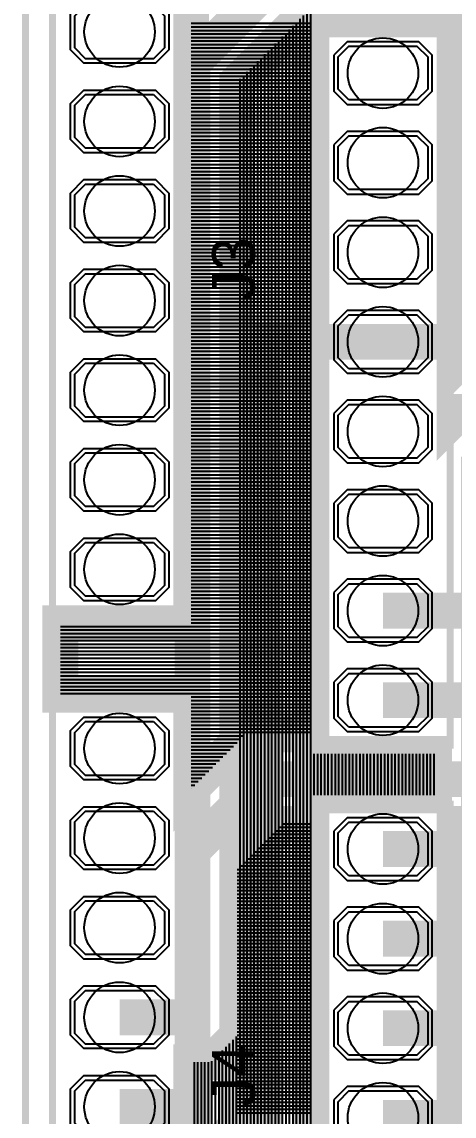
# Model space of a CAD drawing. Header units: centimetres. Extents: x -8.5 to 3.6, y -5.7 to 3.3.
# Drawn here: x -8.51 to -7.284, y -3.8 to -0.698 of the extents above; entities that cross this region are included whole.
import ezdxf

# ---------------------------------------------------------------- set-up
doc = ezdxf.new("R2010")
doc.units = ezdxf.units.CM
doc.layers.get('0').update_dxf_attribs({"linetype": 'CONTINUOUS'})

msp = doc.modelspace()

# ---------------------------------------------------------------- linework, layer by layer
for points, const_width in [([(-8.5, -5.67), (3.2, -5.67), (3.2, 2.93), (-8.5, 2.93), (-8.5, -5.67)], 0.02032), ([(-8.5, -5.67), (3.2, -5.67), (3.2, 2.93), (-8.5, 2.93), (-8.5, -5.67)], 0.02032), ([(-7.486, -3.805), (-6.1976, -3.805), (-5.9944, -3.6018), (-5.9944, 1.5126), (-5.439, 2.068)], 0.1016), ([(-7.516, 1.5), (-7.516, -0.3048), (-8.0264, -0.8152), (-8.0264, -3.52), (-8.233, -3.52)], 0.1016), ([(-7.486, -1.605), (-7.262, -1.605), (-7.262, 1.5)], 0.1016), ([(-6.121399, 1.296801), (-6.121399, -3.549197), (-6.250203, -3.678001), (-7.282801, -3.678001), (-7.282801, -3.677999), (-7.054397, -3.677999), (-6.680201, -3.303803), (-6.680201, 0.052605)], 0.1016), ([(-7.137399, 0.763805), (-7.137399, -1.826997), (-7.160995, -1.803401), (-7.266205, -1.803401), (-7.282801, -1.819997), (-7.282801, -0.690601), (-7.689199, -0.690601), (-7.689199, -2.773399), (-7.340599, -2.773399), (-7.340599, -2.890601), (-7.689199, -2.890601), (-7.689199, -4.973399), (-7.282801, -4.973399), (-7.282801, -3.931999), (-6.144997, -3.931999), (-5.867401, -3.654403), (-5.867401, -2.948203), (-5.843805, -2.971799), (-5.738595, -2.971799), (-5.664201, -2.897405), (-5.664201, 0.150597)], 0.1016), ([(-7.0104, 0.7112), (-7.0104, -3.048), (-7.2594, -3.297), (-7.486, -3.297)], 0.1016), ([(-6.8072, 0), (-6.8072, -3.2512), (-7.107, -3.551), (-7.486, -3.551)], 0.1016), ([(-7.642999, -0.252197), (-8.029801, -0.638999), (-8.029801, -0.319601)], 0.1016), ([(-6.453403, -0.330199), (-5.206999, -1.576603), (-5.206999, -1.576605), (-5.132605, -1.650999), (-5.027395, -1.650999), (-5.003799, -1.627403), (-5.003799, -1.674597), (-5.132603, -1.803401), (-7.266205, -1.803401), (-7.282801, -1.819997), (-7.282801, -0.690601), (-7.689199, -0.690601), (-7.689199, -2.717801), (-7.875803, -2.717801), (-8.029801, -2.871799), (-8.029801, -2.605601), (-8.40094, -2.605601), (-8.40094, -2.402399), (-8.029801, -2.402399), (-8.029801, -0.319601)], 0.1016), ([(-8.029801, -4.688399), (-8.029801, -3.646999), (-7.973797, -3.646999), (-7.899401, -3.572603), (-7.899401, -0.867803), (-7.389001, -0.357403)], 0.1016), ([(-8.4235, -2.377), (-8.0425, -2.377), (-8.0425, -0.345), (-8.4235, -0.345), (-8.4235, -2.377)], 0.02032), ([(-8.4235, -2.377), (-8.0425, -2.377), (-8.0425, -0.345), (-8.4235, -0.345), (-8.4235, -2.377)], 0.02032), ([(-7.6765, -2.748), (-7.2955, -2.748), (-7.2955, -0.716), (-7.6765, -0.716), (-7.6765, -2.748)], 0.02032), ([(-7.6765, -2.748), (-7.2955, -2.748), (-7.2955, -0.716), (-7.6765, -0.716), (-7.6765, -2.748)], 0.02032), ([(-8.233, -4.028), (-8.0264, -4.028), (-7.8232, -3.8248), (-7.8232, -1.605), (-7.486, -1.605)], 0.1016), ([(-7.486, -1.605), (-5.6086, -1.605), (-5.588, -1.6256)], 0.1016), ([(-7.689199, -1.605), (-7.486, -1.605)], 0.0254), ([(-7.689199, -1.605), (-7.486, -1.605)], 0.0254), ([(-7.282801, -1.605), (-7.486, -1.605)], 0.0254), ([(-7.282801, -1.605), (-7.486, -1.605)], 0.0254), ([(-7.2136, -1.9304), (-7.2136, -3.043), (-7.486, -3.043)], 0.1016), ([(-4.4704, -2.4384), (-4.5418, -2.367), (-7.486, -2.367)], 0.1016), ([(-4.064, -2.6416), (-4.0846, -2.621), (-7.486, -2.621)], 0.1016), ([(-8.4235, -4.663), (-8.0425, -4.663), (-8.0425, -2.631), (-8.4235, -2.631), (-8.4235, -4.663)], 0.02032), ([(-8.4235, -4.663), (-8.0425, -4.663), (-8.0425, -2.631), (-8.4235, -2.631), (-8.4235, -4.663)], 0.02032), ([(-5.9944, -2.8448), (-7.8232, -2.8448), (-8.0264, -3.048), (-8.0264, -3.774), (-8.233, -3.774)], 0.1016), ([(-7.6765, -4.948), (-7.2955, -4.948), (-7.2955, -2.916), (-7.6765, -2.916), (-7.6765, -4.948)], 0.02032), ([(-7.6765, -4.948), (-7.2955, -4.948), (-7.2955, -2.916), (-7.6765, -2.916), (-7.6765, -4.948)], 0.02032), ([(-3.849001, -3.036201), (-3.811803, -3.073399), (-3.610199, -3.073399), (-3.610199, -5.57094), (-8.036297, -5.57094), (-7.892661, -5.427304), (-7.892661, -5.172696), (-8.072696, -4.992661), (-8.327304, -4.992661), (-8.40094, -5.066297), (-8.40094, -4.688399), (-8.029801, -4.688399), (-8.029801, -3.900999), (-7.973797, -3.900999), (-7.899401, -3.826603), (-7.899401, -3.100603), (-7.770597, -2.971799), (-7.689199, -2.971799), (-7.689199, -4.973399), (-7.282801, -4.973399), (-7.282801, -2.971799), (-3.913403, -2.971799), (-3.849001, -3.036201)], 0.1016)]:
    msp.add_lwpolyline(points, dxfattribs=dict(const_width=const_width))
for points in [[(-8.3727, -0.77698), (-8.3727, -0.67502), (-8.33478, -0.6371), (-8.13122, -0.6371), (-8.0933, -0.67502), (-8.0933, -0.77698), (-8.13122, -0.8149), (-8.33478, -0.8149), (-8.3727, -0.77698)], [(-8.13648, -0.6498), (-8.106, -0.68028), (-8.106, -0.77172), (-8.13648, -0.8022), (-8.32952, -0.8022), (-8.36, -0.77172), (-8.36, -0.68028), (-8.32952, -0.6498), (-8.13648, -0.6498)], [(-7.6257, -0.79202), (-7.6257, -0.89398), (-7.58778, -0.9319), (-7.38422, -0.9319), (-7.3463, -0.89398), (-7.3463, -0.79202), (-7.38422, -0.7541), (-7.58778, -0.7541), (-7.6257, -0.79202)], [(-7.58252, -0.9192), (-7.613, -0.88872), (-7.613, -0.79728), (-7.58252, -0.7668), (-7.38948, -0.7668), (-7.359, -0.79728), (-7.359, -0.88872), (-7.38948, -0.9192), (-7.58252, -0.9192)], [(-8.3727, -1.03098), (-8.3727, -0.92902), (-8.33478, -0.8911), (-8.13122, -0.8911), (-8.0933, -0.92902), (-8.0933, -1.03098), (-8.13122, -1.0689), (-8.33478, -1.0689), (-8.3727, -1.03098)], [(-8.13648, -0.9038), (-8.106, -0.93428), (-8.106, -1.02572), (-8.13648, -1.0562), (-8.32952, -1.0562), (-8.36, -1.02572), (-8.36, -0.93428), (-8.32952, -0.9038), (-8.13648, -0.9038)], [(-7.6257, -1.04602), (-7.6257, -1.14798), (-7.58778, -1.1859), (-7.38422, -1.1859), (-7.3463, -1.14798), (-7.3463, -1.04602), (-7.38422, -1.0081), (-7.58778, -1.0081), (-7.6257, -1.04602)], [(-7.58252, -1.1732), (-7.613, -1.14272), (-7.613, -1.05128), (-7.58252, -1.0208), (-7.38948, -1.0208), (-7.359, -1.05128), (-7.359, -1.14272), (-7.38948, -1.1732), (-7.58252, -1.1732)], [(-8.3727, -1.28498), (-8.3727, -1.18302), (-8.33478, -1.1451), (-8.13122, -1.1451), (-8.0933, -1.18302), (-8.0933, -1.28498), (-8.13122, -1.3229), (-8.33478, -1.3229), (-8.3727, -1.28498)], [(-8.13648, -1.1578), (-8.106, -1.18828), (-8.106, -1.27972), (-8.13648, -1.3102), (-8.32952, -1.3102), (-8.36, -1.27972), (-8.36, -1.18828), (-8.32952, -1.1578), (-8.13648, -1.1578)], [(-7.6257, -1.30002), (-7.6257, -1.40198), (-7.58778, -1.4399), (-7.38422, -1.4399), (-7.3463, -1.40198), (-7.3463, -1.30002), (-7.38422, -1.2621), (-7.58778, -1.2621), (-7.6257, -1.30002)], [(-7.58252, -1.4272), (-7.613, -1.39672), (-7.613, -1.30528), (-7.58252, -1.2748), (-7.38948, -1.2748), (-7.359, -1.30528), (-7.359, -1.39672), (-7.38948, -1.4272), (-7.58252, -1.4272)], [(-8.3727, -1.53898), (-8.3727, -1.43702), (-8.33478, -1.3991), (-8.13122, -1.3991), (-8.0933, -1.43702), (-8.0933, -1.53898), (-8.13122, -1.5769), (-8.33478, -1.5769), (-8.3727, -1.53898)], [(-8.13648, -1.4118), (-8.106, -1.44228), (-8.106, -1.53372), (-8.13648, -1.5642), (-8.32952, -1.5642), (-8.36, -1.53372), (-8.36, -1.44228), (-8.32952, -1.4118), (-8.13648, -1.4118)], [(-7.6257, -1.55402), (-7.6257, -1.65598), (-7.58778, -1.6939), (-7.38422, -1.6939), (-7.3463, -1.65598), (-7.3463, -1.55402), (-7.38422, -1.5161), (-7.58778, -1.5161), (-7.6257, -1.55402)], [(-7.58252, -1.6812), (-7.613, -1.65072), (-7.613, -1.55928), (-7.58252, -1.5288), (-7.38948, -1.5288), (-7.359, -1.55928), (-7.359, -1.65072), (-7.38948, -1.6812), (-7.58252, -1.6812)], [(-8.3727, -1.79298), (-8.3727, -1.69102), (-8.33478, -1.6531), (-8.13122, -1.6531), (-8.0933, -1.69102), (-8.0933, -1.79298), (-8.13122, -1.8309), (-8.33478, -1.8309), (-8.3727, -1.79298)], [(-8.13648, -1.6658), (-8.106, -1.69628), (-8.106, -1.78772), (-8.13648, -1.8182), (-8.32952, -1.8182), (-8.36, -1.78772), (-8.36, -1.69628), (-8.32952, -1.6658), (-8.13648, -1.6658)], [(-7.6257, -1.80802), (-7.6257, -1.90998), (-7.58778, -1.9479), (-7.38422, -1.9479), (-7.3463, -1.90998), (-7.3463, -1.80802), (-7.38422, -1.7701), (-7.58778, -1.7701), (-7.6257, -1.80802)], [(-7.58252, -1.9352), (-7.613, -1.90472), (-7.613, -1.81328), (-7.58252, -1.7828), (-7.38948, -1.7828), (-7.359, -1.81328), (-7.359, -1.90472), (-7.38948, -1.9352), (-7.58252, -1.9352)], [(-8.3727, -2.04698), (-8.3727, -1.94502), (-8.33478, -1.9071), (-8.13122, -1.9071), (-8.0933, -1.94502), (-8.0933, -2.04698), (-8.13122, -2.0849), (-8.33478, -2.0849), (-8.3727, -2.04698)], [(-8.13648, -1.9198), (-8.106, -1.95028), (-8.106, -2.04172), (-8.13648, -2.0722), (-8.32952, -2.0722), (-8.36, -2.04172), (-8.36, -1.95028), (-8.32952, -1.9198), (-8.13648, -1.9198)], [(-7.6257, -2.06202), (-7.6257, -2.16398), (-7.58778, -2.2019), (-7.38422, -2.2019), (-7.3463, -2.16398), (-7.3463, -2.06202), (-7.38422, -2.0241), (-7.58778, -2.0241), (-7.6257, -2.06202)], [(-7.58252, -2.1892), (-7.613, -2.15872), (-7.613, -2.06728), (-7.58252, -2.0368), (-7.38948, -2.0368), (-7.359, -2.06728), (-7.359, -2.15872), (-7.38948, -2.1892), (-7.58252, -2.1892)], [(-8.3727, -2.30098), (-8.3727, -2.19902), (-8.33478, -2.1611), (-8.13122, -2.1611), (-8.0933, -2.19902), (-8.0933, -2.30098), (-8.13122, -2.3389), (-8.33478, -2.3389), (-8.3727, -2.30098)], [(-8.13648, -2.1738), (-8.106, -2.20428), (-8.106, -2.29572), (-8.13648, -2.3262), (-8.32952, -2.3262), (-8.36, -2.29572), (-8.36, -2.20428), (-8.32952, -2.1738), (-8.13648, -2.1738)], [(-7.6257, -2.31602), (-7.6257, -2.41798), (-7.58778, -2.4559), (-7.38422, -2.4559), (-7.3463, -2.41798), (-7.3463, -2.31602), (-7.38422, -2.2781), (-7.58778, -2.2781), (-7.6257, -2.31602)], [(-7.58252, -2.4432), (-7.613, -2.41272), (-7.613, -2.32128), (-7.58252, -2.2908), (-7.38948, -2.2908), (-7.359, -2.32128), (-7.359, -2.41272), (-7.38948, -2.4432), (-7.58252, -2.4432)], [(-7.6257, -2.57002), (-7.6257, -2.67198), (-7.58778, -2.7099), (-7.38422, -2.7099), (-7.3463, -2.67198), (-7.3463, -2.57002), (-7.38422, -2.5321), (-7.58778, -2.5321), (-7.6257, -2.57002)], [(-7.58252, -2.6972), (-7.613, -2.66672), (-7.613, -2.57528), (-7.58252, -2.5448), (-7.38948, -2.5448), (-7.359, -2.57528), (-7.359, -2.66672), (-7.38948, -2.6972), (-7.58252, -2.6972)], [(-8.3727, -2.80898), (-8.3727, -2.70702), (-8.33478, -2.6691), (-8.13122, -2.6691), (-8.0933, -2.70702), (-8.0933, -2.80898), (-8.13122, -2.8469), (-8.33478, -2.8469), (-8.3727, -2.80898)], [(-8.13648, -2.6818), (-8.106, -2.71228), (-8.106, -2.80372), (-8.13648, -2.8342), (-8.32952, -2.8342), (-8.36, -2.80372), (-8.36, -2.71228), (-8.32952, -2.6818), (-8.13648, -2.6818)], [(-8.3727, -3.06298), (-8.3727, -2.96102), (-8.33478, -2.9231), (-8.13122, -2.9231), (-8.0933, -2.96102), (-8.0933, -3.06298), (-8.13122, -3.1009), (-8.33478, -3.1009), (-8.3727, -3.06298)], [(-8.13648, -2.9358), (-8.106, -2.96628), (-8.106, -3.05772), (-8.13648, -3.0882), (-8.32952, -3.0882), (-8.36, -3.05772), (-8.36, -2.96628), (-8.32952, -2.9358), (-8.13648, -2.9358)], [(-7.6257, -2.99202), (-7.6257, -3.09398), (-7.58778, -3.1319), (-7.38422, -3.1319), (-7.3463, -3.09398), (-7.3463, -2.99202), (-7.38422, -2.9541), (-7.58778, -2.9541), (-7.6257, -2.99202)], [(-7.58252, -3.1192), (-7.613, -3.08872), (-7.613, -2.99728), (-7.58252, -2.9668), (-7.38948, -2.9668), (-7.359, -2.99728), (-7.359, -3.08872), (-7.38948, -3.1192), (-7.58252, -3.1192)], [(-8.3727, -3.31698), (-8.3727, -3.21502), (-8.33478, -3.1771), (-8.13122, -3.1771), (-8.0933, -3.21502), (-8.0933, -3.31698), (-8.13122, -3.3549), (-8.33478, -3.3549), (-8.3727, -3.31698)], [(-8.13648, -3.1898), (-8.106, -3.22028), (-8.106, -3.31172), (-8.13648, -3.3422), (-8.32952, -3.3422), (-8.36, -3.31172), (-8.36, -3.22028), (-8.32952, -3.1898), (-8.13648, -3.1898)], [(-7.6257, -3.24602), (-7.6257, -3.34798), (-7.58778, -3.3859), (-7.38422, -3.3859), (-7.3463, -3.34798), (-7.3463, -3.24602), (-7.38422, -3.2081), (-7.58778, -3.2081), (-7.6257, -3.24602)], [(-7.58252, -3.3732), (-7.613, -3.34272), (-7.613, -3.25128), (-7.58252, -3.2208), (-7.38948, -3.2208), (-7.359, -3.25128), (-7.359, -3.34272), (-7.38948, -3.3732), (-7.58252, -3.3732)], [(-8.3727, -3.57098), (-8.3727, -3.46902), (-8.33478, -3.4311), (-8.13122, -3.4311), (-8.0933, -3.46902), (-8.0933, -3.57098), (-8.13122, -3.6089), (-8.33478, -3.6089), (-8.3727, -3.57098)], [(-8.13648, -3.4438), (-8.106, -3.47428), (-8.106, -3.56572), (-8.13648, -3.5962), (-8.32952, -3.5962), (-8.36, -3.56572), (-8.36, -3.47428), (-8.32952, -3.4438), (-8.13648, -3.4438)], [(-7.6257, -3.50002), (-7.6257, -3.60198), (-7.58778, -3.6399), (-7.38422, -3.6399), (-7.3463, -3.60198), (-7.3463, -3.50002), (-7.38422, -3.4621), (-7.58778, -3.4621), (-7.6257, -3.50002)], [(-7.58252, -3.6272), (-7.613, -3.59672), (-7.613, -3.50528), (-7.58252, -3.4748), (-7.38948, -3.4748), (-7.359, -3.50528), (-7.359, -3.59672), (-7.38948, -3.6272), (-7.58252, -3.6272)], [(-8.3727, -3.82498), (-8.3727, -3.72302), (-8.33478, -3.6851), (-8.13122, -3.6851), (-8.0933, -3.72302), (-8.0933, -3.82498), (-8.13122, -3.8629), (-8.33478, -3.8629), (-8.3727, -3.82498)], [(-8.13648, -3.6978), (-8.106, -3.72828), (-8.106, -3.81972), (-8.13648, -3.8502), (-8.32952, -3.8502), (-8.36, -3.81972), (-8.36, -3.72828), (-8.32952, -3.6978), (-8.13648, -3.6978)], [(-7.6257, -3.75402), (-7.6257, -3.85598), (-7.58778, -3.8939), (-7.38422, -3.8939), (-7.3463, -3.85598), (-7.3463, -3.75402), (-7.38422, -3.7161), (-7.58778, -3.7161), (-7.6257, -3.75402)], [(-7.58252, -3.8812), (-7.613, -3.85072), (-7.613, -3.75928), (-7.58252, -3.7288), (-7.38948, -3.7288), (-7.359, -3.75928), (-7.359, -3.85072), (-7.38948, -3.8812), (-7.58252, -3.8812)]]:
    msp.add_lwpolyline(points, close=True)
for points in [[(-7.71094, -5.57094), (-7.71094, -0.679342)], [(-7.70094, -5.57094), (-7.70094, -0.669342)], [(-7.69094, -5.57094), (-7.69094, -0.659342)], [(-8.029801, -0.701799), (-7.689199, -0.701799)], [(-8.029801, -0.711799), (-7.689199, -0.711799)], [(-7.74094, -5.57094), (-7.74094, -0.709342)], [(-7.73094, -5.57094), (-7.73094, -0.699342)], [(-7.72094, -5.57094), (-7.72094, -0.689342)], [(-8.029801, -0.721799), (-7.689199, -0.721799)], [(-8.029801, -0.731799), (-7.689199, -0.731799)], [(-8.029801, -0.741799), (-7.689199, -0.741799)], [(-7.77094, -5.57094), (-7.77094, -0.739342)], [(-7.76094, -5.57094), (-7.76094, -0.729342)], [(-7.75094, -5.57094), (-7.75094, -0.719342)], [(-8.029801, -0.751799), (-7.689199, -0.751799)], [(-8.029801, -0.761799), (-7.689199, -0.761799)], [(-8.029801, -0.771799), (-7.689199, -0.771799)], [(-7.80094, -5.57094), (-7.80094, -0.769342)], [(-7.79094, -5.57094), (-7.79094, -0.759342)], [(-7.78094, -5.57094), (-7.78094, -0.749342)], [(-8.029801, -0.781799), (-7.689199, -0.781799)], [(-8.029801, -0.791799), (-7.689199, -0.791799)], [(-8.029801, -0.801799), (-7.689199, -0.801799)], [(-7.83094, -5.57094), (-7.83094, -0.799342)], [(-7.82094, -5.57094), (-7.82094, -0.789342)], [(-7.81094, -5.57094), (-7.81094, -0.779342)], [(-8.029801, -0.811799), (-7.689199, -0.811799)], [(-8.029801, -0.821799), (-7.689199, -0.821799)], [(-8.029801, -0.831799), (-7.689199, -0.831799)], [(-7.86094, -5.57094), (-7.86094, -0.829342)], [(-7.85094, -5.57094), (-7.85094, -0.819342)], [(-7.84094, -5.57094), (-7.84094, -0.809342)], [(-8.029801, -0.841799), (-7.689199, -0.841799)], [(-8.029801, -0.851799), (-7.689199, -0.851799)], [(-8.029801, -0.861799), (-7.689199, -0.861799)], [(-7.89094, -5.57094), (-7.89094, -0.859342)], [(-7.88094, -5.57094), (-7.88094, -0.849342)], [(-7.87094, -5.57094), (-7.87094, -0.839342)], [(-8.029801, -0.871799), (-7.689199, -0.871799)], [(-8.029801, -0.881799), (-7.689199, -0.881799)], [(-8.029801, -0.891799), (-7.689199, -0.891799)], [(-8.029801, -0.901799), (-7.689199, -0.901799)], [(-8.029801, -0.911799), (-7.689199, -0.911799)], [(-8.029801, -0.921799), (-7.689199, -0.921799)], [(-8.029801, -0.931799), (-7.689199, -0.931799)], [(-8.029801, -0.941799), (-7.689199, -0.941799)], [(-8.029801, -0.951799), (-7.689199, -0.951799)], [(-8.029801, -0.961799), (-7.689199, -0.961799)], [(-8.029801, -0.971799), (-7.689199, -0.971799)], [(-8.029801, -0.981799), (-7.689199, -0.981799)], [(-8.029801, -0.991799), (-7.689199, -0.991799)], [(-8.029801, -1.001799), (-7.689199, -1.001799)], [(-8.029801, -1.011799), (-7.689199, -1.011799)], [(-8.029801, -1.021799), (-7.689199, -1.021799)], [(-8.029801, -1.031799), (-7.689199, -1.031799)], [(-8.029801, -1.041799), (-7.689199, -1.041799)], [(-8.029801, -1.051799), (-7.689199, -1.051799)], [(-8.029801, -1.061799), (-7.689199, -1.061799)], [(-8.029801, -1.071799), (-7.689199, -1.071799)], [(-8.029801, -1.081799), (-7.689199, -1.081799)], [(-8.029801, -1.091799), (-7.689199, -1.091799)], [(-8.029801, -1.101799), (-7.689199, -1.101799)], [(-8.029801, -1.111799), (-7.689199, -1.111799)], [(-8.029801, -1.121799), (-7.689199, -1.121799)], [(-8.029801, -1.131799), (-7.689199, -1.131799)], [(-8.029801, -1.141799), (-7.689199, -1.141799)], [(-8.029801, -1.151799), (-7.689199, -1.151799)], [(-8.029801, -1.161799), (-7.689199, -1.161799)], [(-8.029801, -1.171799), (-7.689199, -1.171799)], [(-8.029801, -1.181799), (-7.689199, -1.181799)], [(-8.029801, -1.191799), (-7.689199, -1.191799)], [(-8.029801, -1.201799), (-7.689199, -1.201799)], [(-8.029801, -1.211799), (-7.689199, -1.211799)], [(-8.029801, -1.221799), (-7.689199, -1.221799)], [(-8.029801, -1.231799), (-7.689199, -1.231799)], [(-8.029801, -1.241799), (-7.689199, -1.241799)], [(-8.029801, -1.251799), (-7.689199, -1.251799)], [(-8.029801, -1.261799), (-7.689199, -1.261799)], [(-8.029801, -1.271799), (-7.689199, -1.271799)], [(-8.029801, -1.281799), (-7.689199, -1.281799)], [(-8.029801, -1.291799), (-7.689199, -1.291799)], [(-8.029801, -1.301799), (-7.689199, -1.301799)], [(-8.029801, -1.311799), (-7.689199, -1.311799)], [(-8.029801, -1.321799), (-7.689199, -1.321799)], [(-8.029801, -1.331799), (-7.689199, -1.331799)], [(-8.029801, -1.341799), (-7.689199, -1.341799)], [(-8.029801, -1.351799), (-7.689199, -1.351799)], [(-8.029801, -1.361799), (-7.689199, -1.361799)], [(-8.029801, -1.371799), (-7.689199, -1.371799)], [(-8.029801, -1.381799), (-7.689199, -1.381799)], [(-8.029801, -1.391799), (-7.689199, -1.391799)], [(-8.029801, -1.401799), (-7.689199, -1.401799)], [(-8.029801, -1.411799), (-7.689199, -1.411799)], [(-8.029801, -1.421799), (-7.689199, -1.421799)], [(-8.029801, -1.431799), (-7.689199, -1.431799)], [(-8.029801, -1.441799), (-7.689199, -1.441799)], [(-8.029801, -1.451799), (-7.689199, -1.451799)], [(-8.029801, -1.461799), (-7.689199, -1.461799)], [(-8.029801, -1.471799), (-7.689199, -1.471799)], [(-8.029801, -1.481799), (-7.689199, -1.481799)], [(-8.029801, -1.491799), (-7.689199, -1.491799)], [(-8.029801, -1.501799), (-7.689199, -1.501799)], [(-8.029801, -1.511799), (-7.689199, -1.511799)], [(-8.029801, -1.521799), (-7.689199, -1.521799)], [(-8.029801, -1.531799), (-7.689199, -1.531799)], [(-8.029801, -1.541799), (-7.689199, -1.541799)], [(-8.029801, -1.551799), (-7.689199, -1.551799)], [(-8.029801, -1.561799), (-7.689199, -1.561799)], [(-8.029801, -1.571799), (-7.689199, -1.571799)], [(-8.029801, -1.581799), (-7.689199, -1.581799)], [(-8.029801, -1.591799), (-7.689199, -1.591799)], [(-8.029801, -1.601799), (-7.689199, -1.601799)], [(-8.029801, -1.611799), (-7.689199, -1.611799)], [(-8.029801, -1.621799), (-7.689199, -1.621799)], [(-8.029801, -1.631799), (-7.689199, -1.631799)], [(-8.029801, -1.641799), (-7.689199, -1.641799)], [(-8.029801, -1.651799), (-7.689199, -1.651799)], [(-8.029801, -1.661799), (-7.689199, -1.661799)], [(-8.029801, -1.671799), (-7.689199, -1.671799)], [(-8.029801, -1.681799), (-7.689199, -1.681799)], [(-8.029801, -1.691799), (-7.689199, -1.691799)], [(-8.029801, -1.701799), (-7.689199, -1.701799)], [(-8.029801, -1.711799), (-7.689199, -1.711799)], [(-8.029801, -1.721799), (-7.689199, -1.721799)], [(-8.029801, -1.731799), (-7.689199, -1.731799)], [(-8.029801, -1.741799), (-7.689199, -1.741799)], [(-8.029801, -1.751799), (-7.689199, -1.751799)], [(-8.029801, -1.761799), (-7.689199, -1.761799)], [(-8.029801, -1.771799), (-7.689199, -1.771799)], [(-8.029801, -1.781799), (-7.689199, -1.781799)], [(-8.029801, -1.791799), (-7.689199, -1.791799)], [(-8.029801, -1.801799), (-7.689199, -1.801799)], [(-8.029801, -1.811799), (-7.689199, -1.811799)], [(-8.029801, -1.821799), (-7.689199, -1.821799)], [(-8.029801, -1.831799), (-7.689199, -1.831799)], [(-8.029801, -1.841799), (-7.689199, -1.841799)], [(-8.029801, -1.851799), (-7.689199, -1.851799)], [(-8.029801, -1.861799), (-7.689199, -1.861799)], [(-8.029801, -1.871799), (-7.689199, -1.871799)], [(-8.029801, -1.881799), (-7.689199, -1.881799)], [(-8.029801, -1.891799), (-7.689199, -1.891799)], [(-8.029801, -1.901799), (-7.689199, -1.901799)], [(-8.029801, -1.911799), (-7.689199, -1.911799)], [(-8.029801, -1.921799), (-7.689199, -1.921799)], [(-8.029801, -1.931799), (-7.689199, -1.931799)], [(-8.029801, -1.941799), (-7.689199, -1.941799)], [(-8.029801, -1.951799), (-7.689199, -1.951799)], [(-8.029801, -1.961799), (-7.689199, -1.961799)], [(-8.029801, -1.971799), (-7.689199, -1.971799)], [(-8.029801, -1.981799), (-7.689199, -1.981799)], [(-8.029801, -1.991799), (-7.689199, -1.991799)], [(-8.029801, -2.001799), (-7.689199, -2.001799)], [(-8.029801, -2.011799), (-7.689199, -2.011799)], [(-8.029801, -2.021799), (-7.689199, -2.021799)], [(-8.029801, -2.031799), (-7.689199, -2.031799)], [(-8.029801, -2.041799), (-7.689199, -2.041799)], [(-8.029801, -2.051799), (-7.689199, -2.051799)], [(-8.029801, -2.061799), (-7.689199, -2.061799)], [(-8.029801, -2.071799), (-7.689199, -2.071799)], [(-8.029801, -2.081799), (-7.689199, -2.081799)], [(-8.029801, -2.091799), (-7.689199, -2.091799)], [(-8.029801, -2.101799), (-7.689199, -2.101799)], [(-8.029801, -2.111799), (-7.689199, -2.111799)], [(-8.029801, -2.121799), (-7.689199, -2.121799)], [(-8.029801, -2.131799), (-7.689199, -2.131799)], [(-8.029801, -2.141799), (-7.689199, -2.141799)], [(-8.029801, -2.151799), (-7.689199, -2.151799)], [(-8.029801, -2.161799), (-7.689199, -2.161799)], [(-8.029801, -2.171799), (-7.689199, -2.171799)], [(-8.029801, -2.181799), (-7.689199, -2.181799)], [(-8.029801, -2.191799), (-7.689199, -2.191799)], [(-8.029801, -2.201799), (-7.689199, -2.201799)], [(-8.029801, -2.211799), (-7.689199, -2.211799)], [(-8.029801, -2.221799), (-7.689199, -2.221799)], [(-8.029801, -2.231799), (-7.689199, -2.231799)], [(-8.029801, -2.241799), (-7.689199, -2.241799)], [(-8.029801, -2.251799), (-7.689199, -2.251799)], [(-8.029801, -2.261799), (-7.689199, -2.261799)], [(-8.029801, -2.271799), (-7.689199, -2.271799)], [(-8.029801, -2.281799), (-7.689199, -2.281799)], [(-8.029801, -2.291799), (-7.689199, -2.291799)], [(-8.029801, -2.301799), (-7.689199, -2.301799)], [(-8.029801, -2.311799), (-7.689199, -2.311799)], [(-8.029801, -2.321799), (-7.689199, -2.321799)], [(-8.029801, -2.331799), (-7.689199, -2.331799)], [(-8.029801, -2.341799), (-7.689199, -2.341799)], [(-8.029801, -2.351799), (-7.689199, -2.351799)], [(-8.029801, -2.361799), (-7.689199, -2.361799)], [(-8.029801, -2.371799), (-7.689199, -2.371799)], [(-8.029801, -2.381799), (-7.689199, -2.381799)], [(-8.40094, -2.411799), (-7.689199, -2.411799)], [(-8.029801, -2.391799), (-7.689199, -2.391799)], [(-8.029801, -2.401799), (-7.689199, -2.401799)], [(-8.40094, -2.421799), (-7.689199, -2.421799)], [(-8.40094, -2.431799), (-7.689199, -2.431799)], [(-8.40094, -2.441799), (-7.689199, -2.441799)], [(-8.40094, -2.451799), (-7.689199, -2.451799)], [(-8.40094, -2.461799), (-7.689199, -2.461799)], [(-8.40094, -2.471799), (-7.689199, -2.471799)], [(-8.40094, -2.481799), (-7.689199, -2.481799)], [(-8.40094, -2.491799), (-7.689199, -2.491799)], [(-8.40094, -2.501799), (-7.689199, -2.501799)], [(-8.40094, -2.511799), (-7.689199, -2.511799)], [(-8.40094, -2.521799), (-7.689199, -2.521799)], [(-8.40094, -2.531799), (-7.689199, -2.531799)], [(-8.40094, -2.541799), (-7.689199, -2.541799)], [(-8.40094, -2.551799), (-7.689199, -2.551799)], [(-8.40094, -2.561799), (-7.689199, -2.561799)], [(-8.40094, -2.571799), (-7.689199, -2.571799)], [(-8.40094, -2.581799), (-7.689199, -2.581799)], [(-8.40094, -2.591799), (-7.689199, -2.591799)], [(-8.40094, -2.601799), (-7.689199, -2.601799)], [(-8.029801, -2.611799), (-7.689199, -2.611799)], [(-8.029801, -2.621799), (-7.689199, -2.621799)], [(-8.029801, -2.631799), (-7.689199, -2.631799)], [(-8.029801, -2.641799), (-7.689199, -2.641799)], [(-8.029801, -2.651799), (-7.689199, -2.651799)], [(-8.029801, -2.661799), (-7.689199, -2.661799)], [(-8.029801, -2.671799), (-7.689199, -2.671799)], [(-8.029801, -2.681799), (-7.689199, -2.681799)], [(-8.029801, -2.691799), (-7.689199, -2.691799)], [(-8.029801, -2.701799), (-7.689199, -2.701799)], [(-8.029801, -2.711799), (-7.689199, -2.711799)], [(-8.029801, -2.721799), (-7.879801, -2.721799)], [(-8.029801, -2.731799), (-7.889801, -2.731799)], [(-8.029801, -2.741799), (-7.899801, -2.741799)], [(-8.029801, -2.751799), (-7.909801, -2.751799)], [(-8.029801, -2.761799), (-7.919801, -2.761799)], [(-8.029801, -2.771799), (-7.929801, -2.771799)], [(-8.029801, -2.781799), (-7.939801, -2.781799)], [(-8.029801, -2.791799), (-7.949801, -2.791799)], [(-7.68094, -2.890601), (-7.68094, -2.773399)], [(-7.67094, -2.890601), (-7.67094, -2.773399)], [(-7.66094, -2.890601), (-7.66094, -2.773399)], [(-7.65094, -2.890601), (-7.65094, -2.773399)], [(-7.64094, -2.890601), (-7.64094, -2.773399)], [(-7.63094, -2.890601), (-7.63094, -2.773399)], [(-7.62094, -2.890601), (-7.62094, -2.773399)], [(-7.61094, -2.890601), (-7.61094, -2.773399)], [(-7.60094, -2.890601), (-7.60094, -2.773399)], [(-7.59094, -2.890601), (-7.59094, -2.773399)], [(-7.58094, -2.890601), (-7.58094, -2.773399)], [(-7.57094, -2.890601), (-7.57094, -2.773399)], [(-7.56094, -2.890601), (-7.56094, -2.773399)], [(-7.55094, -2.890601), (-7.55094, -2.773399)], [(-7.54094, -2.890601), (-7.54094, -2.773399)], [(-7.53094, -2.890601), (-7.53094, -2.773399)], [(-7.52094, -2.890601), (-7.52094, -2.773399)], [(-7.51094, -2.890601), (-7.51094, -2.773399)], [(-7.50094, -2.890601), (-7.50094, -2.773399)], [(-7.49094, -2.890601), (-7.49094, -2.773399)], [(-7.48094, -2.890601), (-7.48094, -2.773399)], [(-7.47094, -2.890601), (-7.47094, -2.773399)], [(-7.46094, -2.890601), (-7.46094, -2.773399)], [(-7.45094, -2.890601), (-7.45094, -2.773399)], [(-7.44094, -2.890601), (-7.44094, -2.773399)], [(-7.43094, -2.890601), (-7.43094, -2.773399)], [(-7.42094, -2.890601), (-7.42094, -2.773399)], [(-7.41094, -2.890601), (-7.41094, -2.773399)], [(-7.40094, -2.890601), (-7.40094, -2.773399)], [(-7.39094, -2.890601), (-7.39094, -2.773399)], [(-7.38094, -2.890601), (-7.38094, -2.773399)], [(-7.37094, -2.890601), (-7.37094, -2.773399)], [(-7.36094, -2.890601), (-7.36094, -2.773399)], [(-7.35094, -2.890601), (-7.35094, -2.773399)], [(-7.34094, -2.890601), (-7.34094, -2.773399)], [(-8.029801, -2.801799), (-7.959801, -2.801799)], [(-8.029801, -2.811799), (-7.969801, -2.811799)], [(-8.029801, -2.821799), (-7.979801, -2.821799)], [(-8.029801, -2.831799), (-7.989801, -2.831799)], [(-8.029801, -2.841799), (-7.999801, -2.841799)], [(-8.029801, -2.851799), (-8.009801, -2.851799)], [(-8.029801, -2.861799), (-8.019801, -2.861799)], [(-8.029801, -2.871799), (-8.029801, -2.871799)], [(-7.770597, -2.971799), (-7.689199, -2.971799)], [(-7.799738, -3.00094), (-7.689199, -3.00094)], [(-7.789738, -2.99094), (-7.689199, -2.99094)], [(-7.779738, -2.98094), (-7.689199, -2.98094)], [(-7.829738, -3.03094), (-7.689199, -3.03094)], [(-7.819738, -3.02094), (-7.689199, -3.02094)], [(-7.809738, -3.01094), (-7.689199, -3.01094)], [(-7.869738, -3.07094), (-7.689199, -3.07094)], [(-7.859738, -3.06094), (-7.689199, -3.06094)], [(-7.849738, -3.05094), (-7.689199, -3.05094)], [(-7.839738, -3.04094), (-7.689199, -3.04094)], [(-7.899401, -3.10094), (-7.689199, -3.10094)], [(-7.889738, -3.09094), (-7.689199, -3.09094)], [(-7.879738, -3.08094), (-7.689199, -3.08094)], [(-7.899401, -3.11094), (-7.689199, -3.11094)], [(-7.899401, -3.12094), (-7.689199, -3.12094)], [(-7.899401, -3.13094), (-7.689199, -3.13094)], [(-7.899401, -3.14094), (-7.689199, -3.14094)], [(-7.899401, -3.15094), (-7.689199, -3.15094)], [(-7.899401, -3.16094), (-7.689199, -3.16094)], [(-7.899401, -3.17094), (-7.689199, -3.17094)], [(-7.899401, -3.18094), (-7.689199, -3.18094)], [(-7.899401, -3.19094), (-7.689199, -3.19094)], [(-7.899401, -3.20094), (-7.689199, -3.20094)], [(-7.899401, -3.21094), (-7.689199, -3.21094)], [(-7.899401, -3.22094), (-7.689199, -3.22094)], [(-7.899401, -3.23094), (-7.689199, -3.23094)], [(-7.899401, -3.24094), (-7.689199, -3.24094)], [(-7.899401, -3.25094), (-7.689199, -3.25094)], [(-7.899401, -3.26094), (-7.689199, -3.26094)], [(-7.899401, -3.27094), (-7.689199, -3.27094)], [(-7.899401, -3.28094), (-7.689199, -3.28094)], [(-7.899401, -3.29094), (-7.689199, -3.29094)], [(-7.899401, -3.30094), (-7.689199, -3.30094)], [(-7.899401, -3.31094), (-7.689199, -3.31094)], [(-7.899401, -3.32094), (-7.689199, -3.32094)], [(-7.899401, -3.33094), (-7.689199, -3.33094)], [(-7.899401, -3.34094), (-7.689199, -3.34094)], [(-7.899401, -3.35094), (-7.689199, -3.35094)], [(-7.899401, -3.36094), (-7.689199, -3.36094)], [(-7.899401, -3.37094), (-7.689199, -3.37094)], [(-7.899401, -3.38094), (-7.689199, -3.38094)], [(-7.899401, -3.39094), (-7.689199, -3.39094)], [(-7.899401, -3.40094), (-7.689199, -3.40094)], [(-7.899401, -3.41094), (-7.689199, -3.41094)], [(-7.899401, -3.42094), (-7.689199, -3.42094)], [(-7.899401, -3.43094), (-7.689199, -3.43094)], [(-7.899401, -3.44094), (-7.689199, -3.44094)], [(-7.899401, -3.45094), (-7.689199, -3.45094)], [(-7.899401, -3.46094), (-7.689199, -3.46094)], [(-7.899401, -3.47094), (-7.689199, -3.47094)], [(-7.899401, -3.48094), (-7.689199, -3.48094)], [(-7.899401, -3.49094), (-7.689199, -3.49094)], [(-7.899401, -3.50094), (-7.689199, -3.50094)], [(-7.899401, -3.51094), (-7.689199, -3.51094)], [(-7.899401, -3.52094), (-7.689199, -3.52094)], [(-7.899401, -3.53094), (-7.689199, -3.53094)], [(-7.899401, -3.54094), (-7.689199, -3.54094)], [(-7.899401, -3.55094), (-7.689199, -3.55094)], [(-7.899401, -3.56094), (-7.689199, -3.56094)], [(-7.92094, -5.144417), (-7.92094, -3.594142)], [(-7.91094, -5.154417), (-7.91094, -3.584142)], [(-7.90094, -5.164417), (-7.90094, -3.574142)], [(-7.899401, -3.57094), (-7.689199, -3.57094)], [(-7.899401, -3.58094), (-7.689199, -3.58094)], [(-7.899401, -3.59094), (-7.689199, -3.59094)], [(-7.95094, -5.114417), (-7.95094, -3.624142)], [(-7.94094, -5.124417), (-7.94094, -3.614142)], [(-7.93094, -5.134417), (-7.93094, -3.604142)], [(-7.899401, -3.60094), (-7.689199, -3.60094)], [(-7.899401, -3.61094), (-7.689199, -3.61094)], [(-7.899401, -3.62094), (-7.689199, -3.62094)], [(-8.02094, -5.044417), (-8.02094, -3.646999)], [(-8.01094, -5.054417), (-8.01094, -3.646999)], [(-8.00094, -5.064417), (-8.00094, -3.646999)], [(-7.99094, -5.074417), (-7.99094, -3.646999)], [(-7.98094, -5.084417), (-7.98094, -3.646999)], [(-7.97094, -5.094417), (-7.97094, -3.644142)], [(-7.96094, -5.104417), (-7.96094, -3.634142)], [(-7.899401, -3.63094), (-7.689199, -3.63094)], [(-7.899401, -3.64094), (-7.689199, -3.64094)], [(-7.899401, -3.65094), (-7.689199, -3.65094)], [(-7.899401, -3.66094), (-7.689199, -3.66094)], [(-7.899401, -3.67094), (-7.689199, -3.67094)], [(-7.899401, -3.68094), (-7.689199, -3.68094)], [(-7.899401, -3.69094), (-7.689199, -3.69094)], [(-7.899401, -3.70094), (-7.689199, -3.70094)], [(-7.899401, -3.71094), (-7.689199, -3.71094)], [(-7.899401, -3.72094), (-7.689199, -3.72094)], [(-7.899401, -3.73094), (-7.689199, -3.73094)], [(-7.899401, -3.74094), (-7.689199, -3.74094)], [(-7.899401, -3.75094), (-7.689199, -3.75094)], [(-7.899401, -3.76094), (-7.689199, -3.76094)], [(-7.899401, -3.77094), (-7.689199, -3.77094)], [(-7.899401, -3.78094), (-7.689199, -3.78094)], [(-7.899401, -3.79094), (-7.689199, -3.79094)]]:
    msp.add_lwpolyline(points)
for centre in [(-8.233, -0.726), (-7.486, -0.843), (-8.233, -0.98), (-7.486, -1.097), (-8.233, -1.234), (-7.486, -1.351), (-8.233, -1.488), (-7.486, -1.605), (-8.233, -1.742), (-7.486, -1.859), (-8.233, -1.996), (-7.486, -2.113), (-8.233, -2.25), (-7.486, -2.367), (-7.486, -2.621), (-8.233, -2.758), (-8.233, -3.012), (-7.486, -3.043), (-8.233, -3.266), (-7.486, -3.297), (-8.233, -3.52), (-7.486, -3.551), (-8.233, -3.774), (-7.486, -3.805)]:
    msp.add_circle(centre, 0.1)

# ---------------------------------------------------------------- texts
at = {"width": 1.041667}
for s, p in [('J3', (-7.8489, -1.488)), ('J3', (-7.8489, -1.488)), ('J4', (-7.8489, -3.774)), ('J4', (-7.8489, -3.774))]:
    msp.add_text(s, height=0.12192, rotation=90, dxfattribs=at).set_placement(p)

doc.saveas('drawing.dxf')
